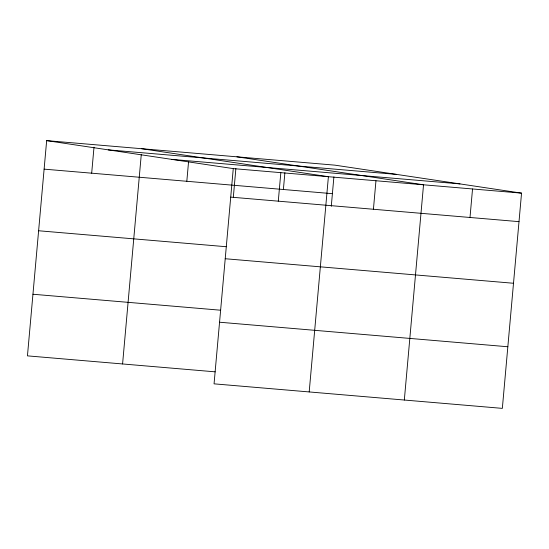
<?xml version="1.0" encoding="UTF-8"?>
<svg xmlns="http://www.w3.org/2000/svg" width="549" height="549" viewBox="0 0 549 549"><rect width="100%" height="100%" fill="white"/><g stroke="black" fill="none" stroke-linecap="round" stroke-linejoin="round"><path stroke-width="0.82" d="M46.658 140.626L233.263 168.605L214.055 383.84L502.342 408.374L521.55 193.138L334.945 165.16L46.658 140.626L27.45 355.862L215.174 371.838M91.683 173.189L94.003 147.194M122.585 363.96L141.271 154.592M186.818 181.287L188.54 161.996M233.332 197.146L235.878 168.557M278.288 201.16L280.834 172.654M283.394 189.501L284.89 172.729M309.19 391.938L328.398 176.703L141.793 148.724M331.273 206.335L333.895 176.902M373.423 209.258L375.962 180.745M404.325 400.029L423.533 184.793L236.928 156.822M469.999 217.479L472.538 188.966M108.235 149.863L396.522 174.39M171.686 159.375L459.973 183.901M233.263 168.605L521.55 193.138M44.112 169.14L332.399 193.673M230.717 197.118L519.004 221.645M38.615 230.758L226.339 246.734M225.22 258.737L513.507 283.263M32.947 294.243L220.671 310.219M219.552 322.222L507.839 346.755"/></g></svg>
